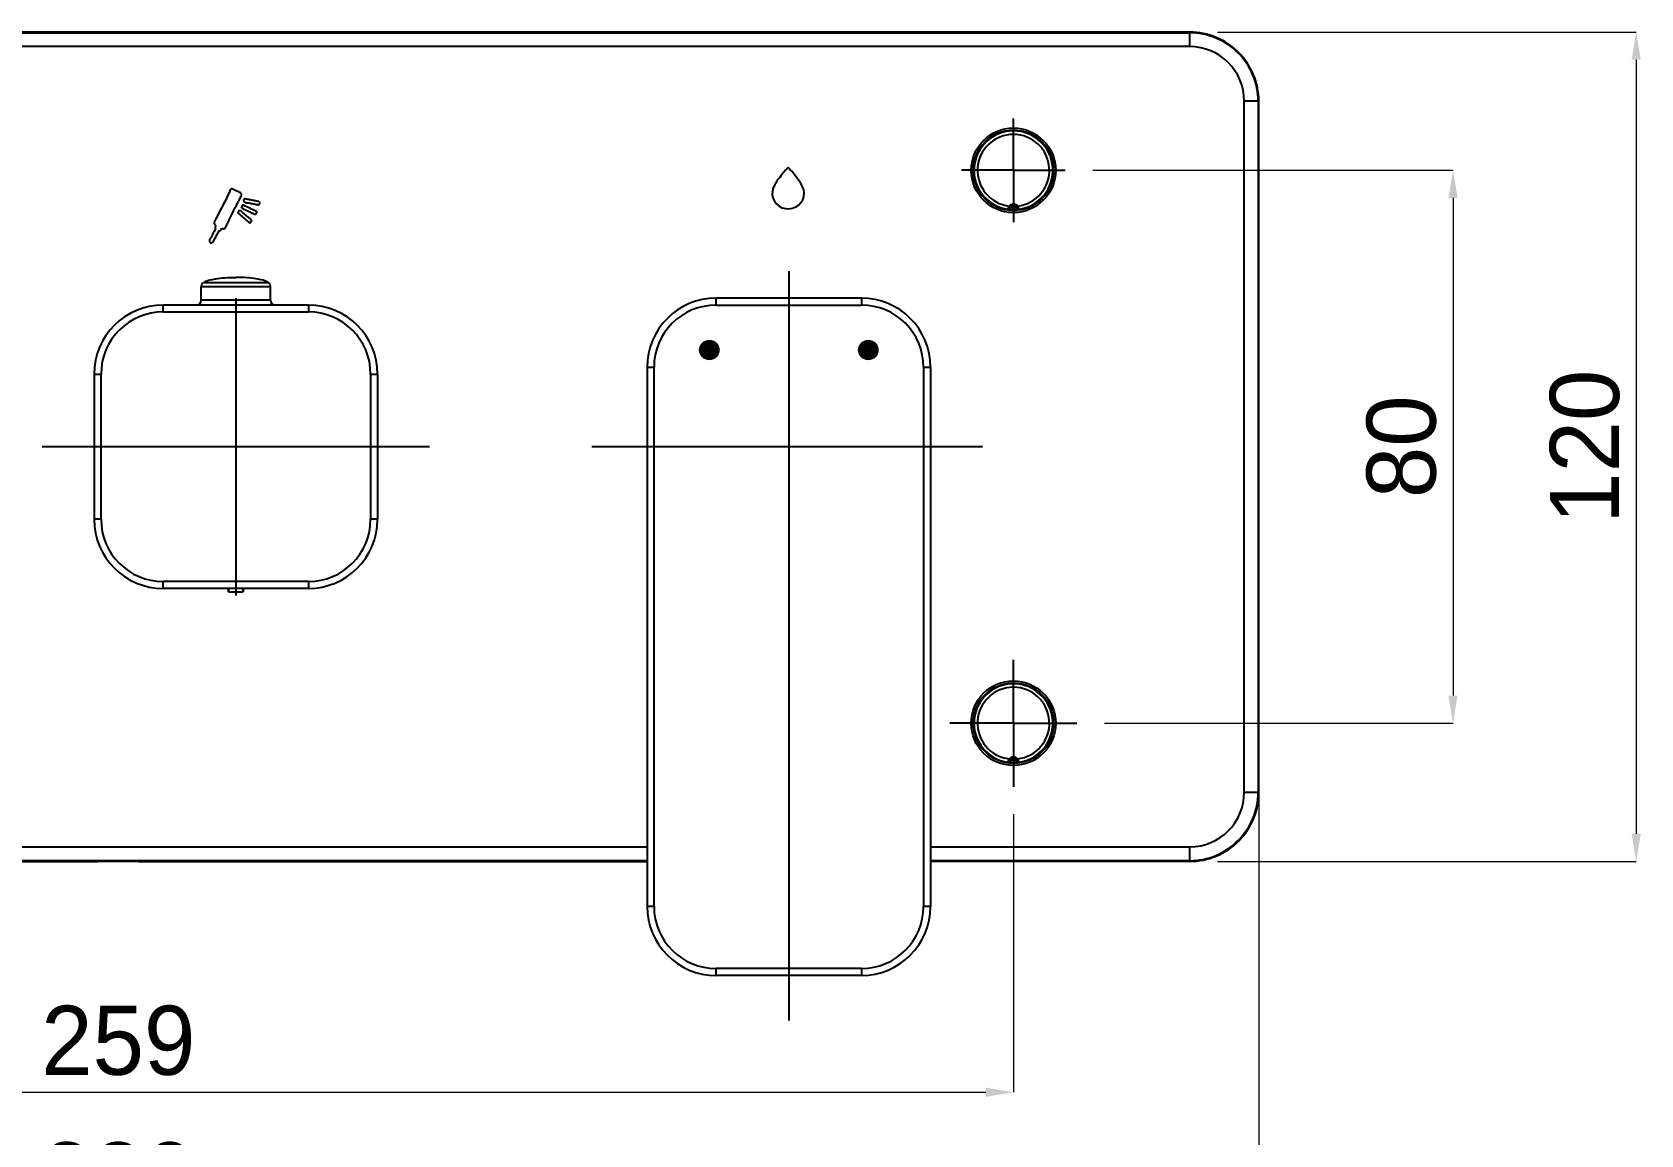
# Model space of a CAD drawing. Extents: x 0 to 1354, y -165 to 827.
# Drawn here: x 248 to 480.7, y 31.6 to 191.1 of the extents above; entities that cross this region are included whole.
import ezdxf

# ---------------------------------------------------------------- set-up
doc = ezdxf.new("R2010")
doc.units = 0
doc.header["$LTSCALE"] = 10
doc.header["$MEASUREMENT"] = 0
doc.header["$PDMODE"] = 3
doc.header["$PDSIZE"] = -10
doc.linetypes.add('CENTER2', pattern=[28.575000000000003, 19.05, -3.175, 3.175, -3.175])
doc.layers.get('0').update_dxf_attribs({"linetype": 'CONTINUOUS'})
doc.layers.get('DEFPOINTS').update_dxf_attribs({"linetype": 'CONTINUOUS'})
for name, color, linetype in [('DEF_LAYER_ASSEM_MEMBER', 7, 'CONTINUOUS'), ('레이어 4', 7, 'CONTINUOUS'), ('중심선', 1, 'CENTER2')]:
    doc.layers.add(name, color=color, linetype=linetype)
doc.layers.add('치수선', color=7, linetype='CONTINUOUS', lineweight=20)
doc.styles.add('Daelim Dimension', font='')
doc.styles.get('Daelim Dimension').set_extended_font_data('나눔고딕')
doc.dimstyles.new('DEFAULT', dxfattribs={"dimscale": 2, "dimtxt": 2, "dimasz": 2, "dimexe": 0, "dimexo": 2, "dimgap": 1, "dimtad": 1, "dimdec": 1, "dimzin": 9, "dimdsep": 46, "dimtxsty": 'Daelim Dimension', "dimcen": 0.5, "dimclrd": 252, "dimclre": 252, "dimclrt": 3, "dimadec": 1, "dimazin": 0, "dimtfac": 1, "dimtdec": 1, "dimtix": 1, "dimtmove": 0, "dimatfit": 3, "dimfxl": 1, "dimtolj": 1, "dimtzin": 1, "dimlwd": 9, "dimlwe": 9, "dimarcsym": 0})

# ---------------------------------------------------------------- blocks, each defined once
blk = doc.blocks.new('*D0')
at = {"color": 5, "lineweight": 9, "ltscale": 0.5, "transparency": 16777216}
for p, q in [((95.47721837766676, 87.76166294727432), (95.47721837766676, 17.94359901353755)), ((425.4595348322664, 87.76166294727386), (425.4595348322664, 17.94359901353755)), ((99.47721837766676, 17.94359901353755), (421.4595348322664, 17.94359901353755))]:
    blk.add_line(p, q, dxfattribs=at)
at = {"color": 5, "ltscale": 0.5, "transparency": 16777216}
for points in [[(99.47721837766676, 18.61026568020422), (99.47721837766676, 17.27693234687088), (95.47721837766676, 17.94359901353755)], [(421.4595348322664, 18.61026568020422), (421.4595348322664, 17.27693234687088), (425.4595348322664, 17.94359901353755)]]:
    blk.add_solid(points, dxfattribs=at)
at = {"layer": 'DEFPOINTS', "color": 0, "ltscale": 0.5, "transparency": 16777216}
for p in [(95.47721837766676, 91.76166294727432), (425.4595348322664, 91.76166294727386), (425.4595348322664, 17.94359901353755)]:
    blk.add_point(p, dxfattribs=at)
at = {"color": 7, "ltscale": 0.5, "transparency": 16777216, "insert": (260.4683766049666, 25.39424279036158), "char_height": 10, "attachment_point": 5, "style": 'Daelim Dimension'}
blk.add_mtext('\\A1;330', dxfattribs=at)
blk = doc.blocks.new('*D1')
at = {"color": 5, "lineweight": 9, "ltscale": 0.5, "transparency": 16777216}
for p, q in [((401.4589011084665, 171.1204309212233), (453.5682434947611, 171.1204309212233)), ((453.5682434947611, 167.1204309212233), (453.5682434947612, 95.1204309212233)), ((403.1533585042664, 91.12043092122329), (453.5682434947612, 91.1204309212233))]:
    blk.add_line(p, q, dxfattribs=at)
at = {"color": 5, "ltscale": 0.5, "transparency": 16777216}
for points in [[(452.9015768280944, 167.1204309212233), (454.2349101614278, 167.1204309212233), (453.5682434947611, 171.1204309212233)], [(452.9015768280945, 95.1204309212233), (454.2349101614279, 95.1204309212233), (453.5682434947612, 91.1204309212233)]]:
    blk.add_solid(points, dxfattribs=at)
at = {"layer": 'DEFPOINTS', "color": 0, "ltscale": 0.5, "transparency": 16777216}
for p in [(397.4589011084665, 171.1204309212233), (399.1533585042664, 91.12043092122329), (453.5682434947612, 91.1204309212233)]:
    blk.add_point(p, dxfattribs=at)
at = {"color": 7, "ltscale": 0.5, "transparency": 16777216, "insert": (446.1247527937596, 131.1204309212232), "char_height": 10, "attachment_point": 5, "rotation": 90, "style": 'Daelim Dimension'}
blk.add_mtext('\\A1;80', dxfattribs=at)
blk = doc.blocks.new('*D2')
at = {"color": 5, "lineweight": 9, "ltscale": 0.5, "transparency": 16777216}
for p, q in [((130.9684146811669, 79.60636378772347), (130.9684146811669, 37.72344769738174)), ((389.9684146811669, 77.93548709812353), (389.9684146811669, 37.72344769738174)), ((134.9684146811669, 37.72344769738174), (385.9684146811669, 37.72344769738174))]:
    blk.add_line(p, q, dxfattribs=at)
at = {"color": 5, "ltscale": 0.5, "transparency": 16777216}
for points in [[(134.9684146811669, 38.39011436404841), (134.9684146811669, 37.05678103071508), (130.9684146811669, 37.72344769738174)], [(385.9684146811669, 38.39011436404841), (385.9684146811669, 37.05678103071508), (389.9684146811669, 37.72344769738174)]]:
    blk.add_solid(points, dxfattribs=at)
at = {"layer": 'DEFPOINTS', "color": 0, "ltscale": 0.5, "transparency": 16777216}
for p in [(130.9684146811669, 83.60636378772347), (389.9684146811669, 81.93548709812353), (389.9684146811669, 37.72344769738174)]:
    blk.add_point(p, dxfattribs=at)
at = {"color": 7, "ltscale": 0.5, "transparency": 16777216, "insert": (260.4684146811669, 45.16693839838317), "char_height": 10, "attachment_point": 5, "style": 'Daelim Dimension'}
blk.add_mtext('\\A1;259', dxfattribs=at)
blk = doc.blocks.new('*D3')
at = {"color": 5, "lineweight": 9, "ltscale": 0.5, "transparency": 16777216}
for p, q in [((419.4684146703669, 191.1115510723233), (480.0686390019773, 191.1115510723233)), ((480.0686390019773, 187.1115510723233), (480.0686390019773, 75.12923461772363)), ((419.4684146811671, 71.12923461772361), (480.0686390019773, 71.12923461772363))]:
    blk.add_line(p, q, dxfattribs=at)
at = {"color": 5, "ltscale": 0.5, "transparency": 16777216}
for points in [[(479.4019723353106, 187.1115510723233), (480.7353056686439, 187.1115510723233), (480.0686390019773, 191.1115510723233)], [(479.4019723353106, 75.12923461772361), (480.735305668644, 75.12923461772363), (480.0686390019773, 71.12923461772363)]]:
    blk.add_solid(points, dxfattribs=at)
at = {"layer": 'DEFPOINTS', "color": 0, "ltscale": 0.5, "transparency": 16777216}
for p in [(415.4684146703669, 191.1115510723233), (415.4684146811671, 71.1292346177236), (480.0686390019773, 71.12923461772363)]:
    blk.add_point(p, dxfattribs=at)
at = {"color": 7, "ltscale": 0.5, "transparency": 16777216, "insert": (472.6466075284436, 131.1203928450233), "char_height": 10, "attachment_point": 5, "rotation": 90, "style": 'Daelim Dimension'}
blk.add_mtext('\\A1;120', dxfattribs=at)

msp = doc.modelspace()

# ---------------------------------------------------------------- hatches: boundary and pattern name
at = {"layer": '치수선'}
for color, points in [(1, [(344.5684146811664, 145.1204309212233, 1), (347.3684146811665, 145.1204309212233, 1)]), (5, [(367.5684146811664, 145.1204309212233, 1), (370.3684146811665, 145.1204309212233, 1)])]:
    msp.add_hatch(color=color, dxfattribs=at).paths.add_polyline_path(points)

# ---------------------------------------------------------------- linework, layer by layer
at = {"layer": 'DEF_LAYER_ASSEM_MEMBER', "color": 7, "linetype": 'Continuous'}
for p, q in [((136.6096746109479, 191.0150912659235), (415.4684146703667, 191.0150912659235)), ((415.4684146703667, 191.1115510723232), (136.6101767842553, 191.1115510723232)), ((415.4684146811669, 189.0153958755234), (415.4684146703667, 191.1115510723232)), ((415.4684146811669, 189.0153958755234), (136.5992641230407, 189.0153958755234)), ((425.4595348322664, 181.1204309099232), (423.3633796354661, 181.1204309212233)), ((423.3633796354661, 81.12043092092358), (423.3633796354661, 181.1204309215234)), ((425.3630750258662, 181.1204309099232), (425.3630750258662, 81.12043093202351)), ((425.4595348322664, 81.12043093202351), (425.4595348322664, 181.1204309099232)), ((389.3729156353666, 165.9546414473232), (389.5217903965668, 165.8210888157234)), ((390.5639137269663, 165.9546414474232), (390.4150389652659, 165.8210888162232)), ((272.4684146811669, 152.3204309212235), (272.4684146811669, 154.2955149212232)), ((272.4684146811669, 154.2955149212232), (282.4684146811669, 154.2955149212232)), ((272.7969950268662, 154.8888507792233), (282.1398343355668, 154.8888507792233)), ((282.4684146811669, 152.3204309212235), (282.4684146811669, 154.2955149212232)), ((266.9684146811669, 150.6204309212233), (266.9684146811669, 151.6204309212233)), ((287.9684146811669, 151.6204309212233), (266.9684146811669, 151.6204309212233)), ((282.4684146811669, 152.3204309212235), (272.4684146811669, 152.3204309212235)), ((287.9684146811669, 151.6204309212233), (287.9684146811669, 150.6204309212233)), ((367.9684146811669, 152.6204309212233), (346.9684146811669, 152.6204309212233)), ((346.9684146811669, 151.6204309212233), (346.9684146811669, 152.6204309212233)), ((346.9684146811669, 151.6204309212233), (367.9684146811669, 151.6204309212233)), ((367.9684146811669, 152.6204309212233), (367.9684146811669, 151.6204309212233)), ((266.9684146811669, 150.6204309212233), (287.9684146811669, 150.6204309212233)), ((336.9684146811669, 142.6204309212233), (337.9684146811669, 142.6204309212233)), ((336.9684146811669, 142.6204309212233), (336.9684146811669, 64.62043092122326)), ((337.9684146811669, 64.62043092122326), (337.9684146811669, 142.6204309212233)), ((376.9684146811669, 142.6204309212233), (377.9684146811669, 142.6204309212233)), ((376.9684146811669, 142.6204309212233), (376.9684146811669, 64.62043092122326)), ((377.9684146811669, 142.6204309212233), (377.9684146811669, 64.62043092122326)), ((256.9684146811669, 141.6204309212233), (256.9684146811669, 120.6204309212233)), ((256.9684146811669, 141.6204309212233), (257.9684146811669, 141.6204309212233)), ((257.9684146811669, 120.6204309212233), (257.9684146811669, 141.6204309212233)), ((296.9684146811669, 141.6204309212233), (296.9684146811669, 120.6204309212233)), ((296.9684146811669, 141.6204309212233), (297.9684146811669, 141.6204309212233)), ((297.9684146811669, 141.6204309212233), (297.9684146811669, 120.6204309212233)), ((257.9684146811669, 120.6204309212233), (256.9684146811669, 120.6204309212233)), ((297.9684146811669, 120.6204309212233), (296.9684146811669, 120.6204309212233)), ((266.9684146811669, 110.6204309212233), (266.9684146811669, 111.6204309212233)), ((287.9684146811669, 111.6204309212233), (266.9684146811669, 111.6204309212233)), ((287.9684146811669, 110.6204309212233), (266.9684146811669, 110.6204309212233)), ((276.3985944214664, 110.1476989911232), (276.3985944214664, 110.6204309212233)), ((276.4684146811669, 110.1442539578236), (276.4684146811669, 110.6204309212233)), ((278.4684146811669, 110.6204309212233), (278.4684146811669, 110.1442539578236)), ((278.5382349408665, 110.6204309212233), (278.5382349408665, 110.1476989911232)), ((287.9684146811669, 111.6204309212233), (287.9684146811669, 110.6204309212233)), ((389.3729156353666, 85.95464144732318), (389.5217903965668, 85.82108881572344)), ((390.5639137269663, 85.95464144742323), (390.4150389652659, 85.82108881622321)), ((423.3633796354661, 81.12043092122326), (425.4595348322664, 81.12043093202351)), ((160.7184146811669, 73.2254659669236), (336.9684146811669, 73.2254659669236)), ((377.9684146811669, 73.2254659669236), (415.4684146811669, 73.2254659669236)), ((415.4684146698664, 71.12931077012331), (415.4684146811669, 73.2254659669236)), ((336.9684146811669, 71.22577057652347), (160.7184146811669, 71.22577057652347)), ((160.7184146811669, 71.12923461772357), (257.5119173049661, 71.12931077012331)), ((257.5102702444665, 71.12946475112335), (257.5118631316664, 71.12931062572329)), ((263.4249120573659, 71.12931077012331), (336.9684146811669, 71.12931077012331)), ((263.4249662322663, 71.1293106255232), (263.426568208266, 71.12953775892333)), ((415.4684146698664, 71.22577057652347), (377.9684146811669, 71.22577057652347)), ((415.4684146811669, 71.12923461772357), (377.9684146811669, 71.12923461772357)), ((337.9684146811669, 64.62043092122326), (336.9684146811669, 64.62043092122326)), ((377.9684146811669, 64.62043092122326), (376.9684146811669, 64.62043092122326)), ((367.9684146811669, 55.62043092122326), (346.9684146811669, 55.62043092122326)), ((346.9684146811669, 54.62043092122326), (346.9684146811669, 55.62043092122326)), ((367.9684146811669, 54.62043092122326), (346.9684146811669, 54.62043092122326)), ((367.9684146811669, 55.62043092122326), (367.9684146811669, 54.62043092122326))]:
    msp.add_line(p, q, dxfattribs=at)
for centre, radius in [((389.9684146811669, 171.1204309212233), 6.115755256799999), ((389.9684146811669, 171.1204309212233), 5.815800948300001), ((389.9684146811669, 171.1204309212233), 5.8), ((389.9684146811669, 91.12043092122326), 6.115755256799999), ((389.9684146811669, 91.12043092122326), 5.815800948300001), ((389.9684146811669, 91.12043092122326), 5.8)]:
    msp.add_circle(centre, radius, dxfattribs=at)
for centre, radius, start, end in [((415.4684146811669, 181.1204309212233), 9.9911201511, 359.9999999347059, 90), ((415.4684146811669, 181.1204309212233), 9.8946603447, 359.9999999347059, 90), ((415.4684146811669, 181.1204309212233), 7.8949649543, 2.39706956345052e-09, 89.99999999979156), ((389.9684146811669, 171.1204309212233), 5.7, 277.9327984741778, 262.0672015258218), ((389.9684146811669, 171.1204309212233), 5.2, 276.5758798832093, 263.4241200489144), ((389.209350681067, 165.6730651178234), 0.2000003428, 262.0674678079783, 341.5908602004974), ((389.9684146811669, 171.1204309212233), 5.669865958099999, 263.631178897113, 276.5759192396941), ((389.9684146811669, 165.4204309212234), 0.8, 41.894710374381, 138.1052902897172), ((389.9684146811669, 165.4204309212234), 0.6, 18.40848017061728, 161.5915198293827), ((389.9684146811669, 171.1204309212233), 5.369911649600001, 265.194196776597, 274.8381355094963), ((389.9684146811669, 171.1204309212233), 5.3, 265.1345052908931, 274.8632246556979), ((390.7274781075666, 165.6730625001235), 0.2, 198.4084801706173, 277.9327984741778), ((273.1684146811667, 154.2955149212232), 0.7, 122.0459699999937, 180), ((281.7684146811662, 154.2955149212232), 0.7, 0, 57.95403000000629), ((266.9684146811669, 141.6204309212233), 10, 90, 180), ((271.7684146811662, 152.3204309212235), 0.7, 270, 0), ((283.1684146811667, 152.3204309212235), 0.7, 180, 270), ((287.9684146811669, 141.6204309212233), 10, 0, 90), ((346.9684146811669, 142.6204309212233), 10, 90, 180), ((346.9684146811669, 142.6204309212233), 9, 90, 180), ((367.9684146811669, 142.6204309212233), 10, 0, 90), ((367.9684146811669, 142.6204309212233), 9, 0, 90), ((266.9684146811669, 141.6204309212233), 9, 90, 180), ((287.9684146811669, 141.6204309212233), 9, 0, 90), ((266.9684146811669, 120.6204309212233), 10, 180, 270), ((266.9684146811669, 120.6204309212233), 9, 180, 270), ((287.9684146811669, 120.6204309212233), 10, 270, 0), ((287.9684146811669, 120.6204309212233), 9, 270, 0), ((277.4684146811669, 131.1204309212233), 21, 267.0798699942929, 272.9201300057071), ((389.9684146811669, 91.12043092122326), 5.7, 277.9327984741778, 262.0672015258218), ((389.9684146811669, 91.12043092122326), 5.2, 276.5758798832093, 263.4241200489144), ((389.9684146811669, 85.42043092122344), 0.8, 41.894710374381, 138.1052902897172), ((389.209350681067, 85.6730651178234), 0.2000003428, 262.0674678079783, 341.5908602004974), ((389.9684146811669, 91.12043092122326), 5.669865958099999, 263.4396027715079, 276.6139885455201), ((389.9684146811669, 85.42043092122344), 0.6, 18.40848017061728, 161.5915198293827), ((389.9684146811669, 91.12043092122326), 5.369911649600001, 264.3070901553835, 274.8204335514199), ((389.9684146811669, 91.12043092122326), 5.3, 265.1345052908931, 274.8632246556979), ((390.7274781075666, 85.67306250012348), 0.2, 198.4084801706173, 277.9327984741778), ((415.4684146811669, 81.12043092122326), 9.9911201511, 269.9999999346017, 0), ((415.4684146811669, 81.12043092122326), 9.8946603447, 269.9999999346017, 0), ((415.4684146811669, 81.12043092122326), 7.8949649543, 270.0000000001824, 359.9999999976029), ((346.9684146811669, 64.62043092122326), 10, 180, 270), ((346.9684146811669, 64.62043092122326), 9, 180, 270), ((367.9684146811669, 64.62043092122326), 10, 270, 0), ((367.9684146811669, 64.62043092122326), 9, 270, 0)]:
    msp.add_arc(centre, radius, start, end, dxfattribs=at)
for points, start_tangent, end_tangent in [([(389.1817489483665, 165.4749763757234), (389.1819054958669, 165.4755906762232), (389.1823793294661, 165.4774248728233), (389.1831734318666, 165.4804713472233), (389.1842907854661, 165.4847224810235), (389.1875099889667, 165.4967995057234), (389.1920891506661, 165.5135067992235), (389.1980943337667, 165.5346505702234), (389.2055977468663, 165.5599785719235), (389.214677914666, 165.5891770433234), (389.225407597567, 165.6218955510233), (389.2520446861663, 165.6961888182234), (389.2857252430658, 165.7791054365232), (389.3262384171667, 165.8666050659233), (389.3729156353666, 165.9546414475233)], (-0.5192058816136672, 0.8546491985006331), (0.4941167208664189, 0.8693955751901534)), ([(390.5639137269663, 165.9546414475233), (390.6105913613665, 165.8666048838234), (390.6511039567667, 165.7791052659234), (390.684784920466, 165.6961878310233), (390.7114224648667, 165.6218941543236), (390.722151699767, 165.5891761612236), (390.7312316707666, 165.5599779803235), (390.7387351134666, 165.5346501621232), (390.744740322667, 165.5135064538233), (390.7493194468661, 165.4967993203234), (390.7525385874669, 165.4847223941235), (390.7536559252667, 165.4804712880234), (390.7544500242666, 165.4774248406236), (390.7549238614665, 165.4755906653234), (390.7550804139664, 165.4749763757234)], (0.4941181326403768, -0.8693947728138162), (-0.5187069000384434, -0.85495213424642)), ([(272.7969948927666, 154.8888509933233), (273.5272154544664, 155.2089172118233), (274.5491922731662, 155.4375359392232), (275.862925348667, 155.5747071757235), (277.4684146811669, 155.6204309212233)], (0.8476226129960494, 0.530599572123602), (1, 0)), ([(282.1398344695663, 154.8888509933233), (281.4096139078665, 155.2089172118233), (280.3876370892667, 155.4375359392232), (279.0739040136668, 155.5747071757235), (277.4684146811669, 155.6204309212233)], (-0.8476226129960494, 0.530599572123602), (-1, 0)), ([(389.1817489483665, 85.47497637572337), (389.1819054958669, 85.47559067622319), (389.1823793294661, 85.47742487282335), (389.1831734318666, 85.48047134722333), (389.1842907854661, 85.48472248102348), (389.1875099889667, 85.4967995057234), (389.1920891506661, 85.51350679922348), (389.1980943337667, 85.53465057022345), (389.2055977468663, 85.55997857192347), (389.214677914666, 85.58917704332339), (389.225407597567, 85.62189555102327), (389.2520446861663, 85.69618881822339), (389.2857252430658, 85.7791054365232), (389.3262384171667, 85.8666050659233), (389.3729156353666, 85.95464144752327)], (-0.5192058817850643, 0.8546491983965081), (0.4941167208664189, 0.8693955751901534)), ([(390.5639137269663, 85.95464144752327), (390.6105913613665, 85.86660488382336), (390.6511039567667, 85.77910526592336), (390.684784920466, 85.69618783102328), (390.7114224648667, 85.62189415432363), (390.722151699767, 85.58917616122358), (390.7312316707666, 85.55997798032354), (390.7387351134666, 85.53465016212317), (390.744740322667, 85.51350645382331), (390.7493194468661, 85.49679932032336), (390.7525385874669, 85.48472239412354), (390.7536559252667, 85.48047128802341), (390.7544500242666, 85.4774248406236), (390.7549238614665, 85.47559066532335), (390.7550804139664, 85.47497637572337)], (0.4941181326403768, -0.8693947728138162), (-0.5187069000384434, -0.85495213424642)), ([(257.5119173049661, 71.12931077012331), (257.8656940342662, 71.14647342992316), (258.5352562942662, 71.16047300132345), (260.4684147253665, 71.1727946976232), (262.4015731179661, 71.16047300052355), (263.0711353464667, 71.1464734294234), (263.4249120573659, 71.12931077012331)], (0.9948940275391607, 0.1009250908689599), (0.9948940273488132, -0.1009250927453576))]:
    msp.add_spline(points, degree=3, dxfattribs=dict(at, start_tangent=start_tangent, end_tangent=end_tangent))
at = {"layer": '레이어 4', "color": 7}
msp.add_line((274.1814146811671, 160.7544309212233), (275.0654146811671, 162.3854309212234), dxfattribs=at)
msp.add_open_spline([(359.7005690483657, 167.8678482234961), (359.7005690483657, 166.4315879156954), (358.412792355979, 165.3398371564197), (356.9961690924447, 165.5723811016744), (355.6043505164034, 165.8004464227977), (354.6693516017067, 167.2687461186113), (355.2315911849, 168.6033761095971), (355.4989305945546, 169.2386517170769), (355.888226384388, 169.7719524981937), (356.3057719572007, 170.3059422984077), (356.6085958503536, 170.6928265214012), (356.9272671827403, 171.0645523242595), (357.262474973455, 171.4235312738226), (357.294514361467, 171.4579822286748), (357.3265537494799, 171.492088673979), (357.3589376470409, 171.5258506097346), (357.3668613666578, 171.5337743293505), (357.3737515576286, 171.5423870680636), (357.3840868440839, 171.5317072720593), (357.4688361930203, 171.4435128276371), (357.5518629942153, 171.3535958354721), (357.6342007763124, 171.2629898242101), (358.1998854549911, 170.6408055795739), (359.7005690483657, 168.8989653022315), (359.7005690483657, 167.8678482234961)], degree=3, knots=[0, 0, 0, 0, 1, 1, 1, 2, 2, 2, 3, 3, 3, 4, 4, 4, 5, 5, 5, 6, 6, 6, 7, 7, 7, 8, 8, 8, 8], dxfattribs=at)
for points, start_tangent, end_tangent in [([(276.6964146810669, 168.2984309212234), (276.4166670155669, 167.7140051674232), (274.3344146811669, 163.5994309212233)], (-0.4321889785037663, -0.9017830597543243), (-0.4510915166293049, -0.8924776992312322)), ([(275.4264146810669, 162.7354309212233), (275.5790241972668, 162.6851391471232), (275.7755123517668, 162.6594577766232), (275.934533860267, 162.7865991978233), (276.0806254666672, 163.0802171056232), (276.2267029430668, 163.3738597396232), (276.518823580167, 163.9612050567232), (277.102984111667, 165.1360369831232), (277.6871446432669, 166.3108689096232), (277.9792652803667, 166.8982142267232), (278.2714343631669, 167.4854747685231), (278.2962758216668, 167.6915439867232), (278.169457575967, 167.8411566638233), (277.6106909630671, 168.1203946347232), (277.0519243441672, 168.3998909719232), (277.0233082405671, 168.4096415472231)], (0.9518360529214975, -0.3066074499401871), (-0.9522078232764942, 0.3054509146999578)), ([(277.0233082405671, 168.4096415472231), (276.855177827867, 168.4253785617234), (276.6964146810669, 168.2984309212234)], (-0.9522078233075092, 0.3054509146032721), (-0.5165275267396743, -0.8562705846402732)), ([(277.915414681167, 165.2504309212231), (277.7886351672669, 165.1238236621232), (277.7660267281667, 164.9995203107233), (277.8392780708668, 164.8947248124232), (278.6011609374668, 164.2470468611232), (279.3630438040668, 163.5993689099232), (279.4867227319669, 163.5391228026233), (279.5719498154667, 163.5595302823231)], (-0.8837038932897524, -0.4680463961879571), (0.8473312463250046, 0.5310647408756438)), ([(279.6114408274666, 163.5939732949232), (279.6552309648669, 163.6502917275232), (279.7189221676667, 163.7264929333232), (279.7415306067669, 163.8310085176231), (279.6682792640668, 163.9549027640232), (279.2871655759668, 164.2786636867231), (278.9060518878669, 164.6024730560232), (278.5249381998669, 164.9263793186233), (278.143824511767, 165.2504309212231), (277.915414681167, 165.2504309212231)], (0.6579160839682143, 0.7530912470982051), (-0.8837038932927528, -0.4680463961822922)), ([(278.2964146811669, 165.8344309212232), (278.3984146811667, 165.6314309212232)], (-0.4333137591500237, -0.901243133749864), (0.8959093858578017, -0.4442368426097693)), ([(278.6014146811672, 166.0624309212233), (278.3728729295667, 166.0123485458232), (278.2964146811669, 165.8344309212232)], (-0.8934038682288886, 0.449254413705262), (-0.3957975856009017, -0.9183377762198923)), ([(278.3984146811667, 165.6314309212232), (279.300038532167, 165.1998333570232), (279.7509149661669, 164.9841799192232), (279.976312822067, 164.8763471250231), (280.2016622511669, 164.7684941239231), (280.3224335462669, 164.7654989712232), (280.405200990067, 164.8195755435231), (280.4562620536667, 164.9084029536232), (280.507064720267, 164.9973593970233), (280.4936128777667, 165.1179715876233), (280.4050063401669, 165.2001831825232), (280.3652477990668, 165.2247785759232)], (0.9017684191676558, -0.4322195254634699), (-0.8597138467174198, 0.5107759800170097)), ([(280.9377448083669, 166.4264617961232), (280.9094133377671, 166.5265526593232), (280.7856052187667, 166.5964665658232), (280.2968807434668, 166.6916561689231), (279.807930183767, 166.7868296232232), (279.3187858374667, 166.8820353752233), (278.8294800022668, 166.9773218717232), (278.6999013482668, 166.9645104228232), (278.6269083876668, 166.8753470453232), (278.5948740154668, 166.7253437069232)], (-0.02174217108012904, 0.9997636110584955), (0.01368316330336064, -0.9999063811387613)), ([(278.5948740154668, 166.7253437069232), (278.6014146811672, 166.6724309212232)], (0.01368316275227939, -0.9999063811463025), (0.2451229613167269, -0.9694919978191252)), ([(278.6014146811672, 166.6724309212232), (278.7540324111669, 166.5198131912232), (279.2431444596668, 166.4247420132233), (279.7322242104669, 166.3294931975233), (280.2212393656669, 166.2341474885231), (280.7101576276668, 166.1387856305232), (280.839865472667, 166.1517047386233), (280.9127292421667, 166.2400714378232), (280.937878439267, 166.4185273839232), (280.9377448083669, 166.4264617961232)], (0.2451229602951018, -0.9694919980774293), (-0.02174217112437666, 0.9997636110575332)), ([(280.3652477990668, 165.2247785759232), (279.9541567427668, 165.4159792545233), (279.503339577067, 165.6315008661231), (278.6014146811672, 166.0624309212233)], (-0.8597138467228626, 0.510775980007849), (-0.9022630335168665, 0.4311860600123131)), ([(274.3344146811669, 163.5994309212233), (274.4609890453671, 163.2440277626233), (274.587414681067, 163.1674309212231)], (-0.3750729426918024, -0.9269953007758518), (0.8546448953041018, -0.5192129649100079)), ([(274.587414681067, 163.1674309212231), (274.486280280667, 162.9642351272232), (274.5384146811671, 162.6614309212232)], (-0.4413190345876689, -0.8973502714718529), (0.6694047406105355, -0.7428979023043084)), ([(279.5719498154667, 163.5595302823231), (279.5917981442667, 163.5742197129232), (279.6114408274666, 163.5939732949232)], (0.847331246636817, 0.5310647403781366), (0.6579160834423988, 0.7530912475575682)), ([(274.5384146811671, 162.6614309212232), (274.1060468946666, 161.8473548067232), (273.8899437231671, 161.4404701678232), (273.6739374634667, 161.0334079107233), (273.6483405555668, 160.8366977457231), (273.7759532922669, 160.6772125199232), (273.8259083249668, 160.6520706843232), (274.1657429591669, 160.7232730697233)], (-0.4688179150701451, -0.8832948332857394), (0.5304056383476128, 0.8477439818772301)), ([(274.1657429591669, 160.7232730697233), (274.1814146811671, 160.7544309212233)], (0.5304056377702762, 0.8477439822384507), (0.3660775217454312, 0.9305843583860216)), ([(275.0654146811671, 162.3854309212234), (275.3244120064669, 162.5318403883232), (275.4264146810669, 162.7354309212233)], (0.9993979644173172, -0.03469450559559944), (0.4430673497694501, 0.8964883287406902))]:
    msp.add_spline(points, degree=3, dxfattribs=dict(at, start_tangent=start_tangent, end_tangent=end_tangent))
at = {"layer": '중심선'}
for p, q in [((389.9684146811669, 171.1204309212233), (389.9684146811669, 178.6109173485236)), ((389.9684146811669, 171.1204309212233), (382.4779282538666, 171.1204309212233)), ((389.9684146811669, 171.1204309212233), (397.4589011084663, 171.1204309212233)), ((389.9684146811669, 171.1204309212233), (389.9684146811669, 163.6299444939234)), ((357.4684146811669, 156.5401369717235), (357.4684146811669, 48.08316268342355)), ((277.4684146811669, 152.6324845701236), (277.4684146811669, 109.6083772723234)), ((305.4991624156664, 131.1204309212233), (249.4376669466665, 131.1204309212233)), ((385.4991624156664, 131.1204309212233), (328.9684146811669, 131.1204309212233)), ((389.9684146811669, 91.12043092122326), (389.9684146811669, 100.3053747443234)), ((389.9684146811669, 91.12043092122326), (380.7834708580667, 91.12043092122326)), ((389.9684146811669, 91.12043092122326), (399.1533585042662, 91.12043092122326)), ((389.9684146811669, 91.12043092122326), (389.9684146811669, 81.93548709812353))]:
    msp.add_line(p, q, dxfattribs=at)
at = {"layer": '치수선', "color": 1}
msp.add_circle((345.9684146811669, 145.1204309212233), 1.4, dxfattribs=at)
at = {"layer": '치수선', "color": 5}
msp.add_circle((368.9684146811669, 145.1204309212233), 1.4, dxfattribs=at)

# ---------------------------------------------------------------- dimensions: what is measured, and where the dimension line sits
at = {"color": 5, "ltscale": 0.5}
for base, p1, p2, picture, middle in [((480.0686390019773, 71.12923461772363), (415.4684146703667, 191.1115510723232), (415.4684146811669, 71.12923461772357), '*D3', (472.6466075284436, 131.1203928450233)), ((453.5682434947612, 91.1204309212233), (397.4589011084663, 171.1204309212233), (399.1533585042662, 91.12043092122326), '*D1', (446.1247527937596, 131.1204309212232))]:
    dim = msp.add_linear_dim(base=base, p1=p1, p2=p2, angle=90, dimstyle='DEFAULT', override={"dimtxt": 5, "dimdec": 0, "dimclrd": 5, "dimclre": 5, "dimclrt": 7}, dxfattribs=at)
    dim.commit()
    dim.dimension.update_dxf_attribs({"geometry": picture, "text_midpoint": middle})
for base, p1, p2, picture, middle in [((425.4595348322664, 17.94359901353755), (95.47721837766676, 91.76166294727432), (425.4595348322664, 91.76166294727386), '*D0', (260.4683766049666, 17.94359901353755)), ((389.9684146811669, 37.72344769738174), (130.9684146811669, 83.60636378772347), (389.9684146811669, 81.93548709812353), '*D2', (260.4684146811669, 37.72344769738174))]:
    dim = msp.add_linear_dim(base=base, p1=p1, p2=p2, dimstyle='DEFAULT', override={"dimtxt": 5, "dimdec": 0, "dimclrd": 5, "dimclre": 5, "dimclrt": 7}, dxfattribs=at)
    dim.commit()
    dim.dimension.update_dxf_attribs({"geometry": picture, "text_midpoint": middle, "dimtype": 160})

doc.saveas('drawing.dxf')
